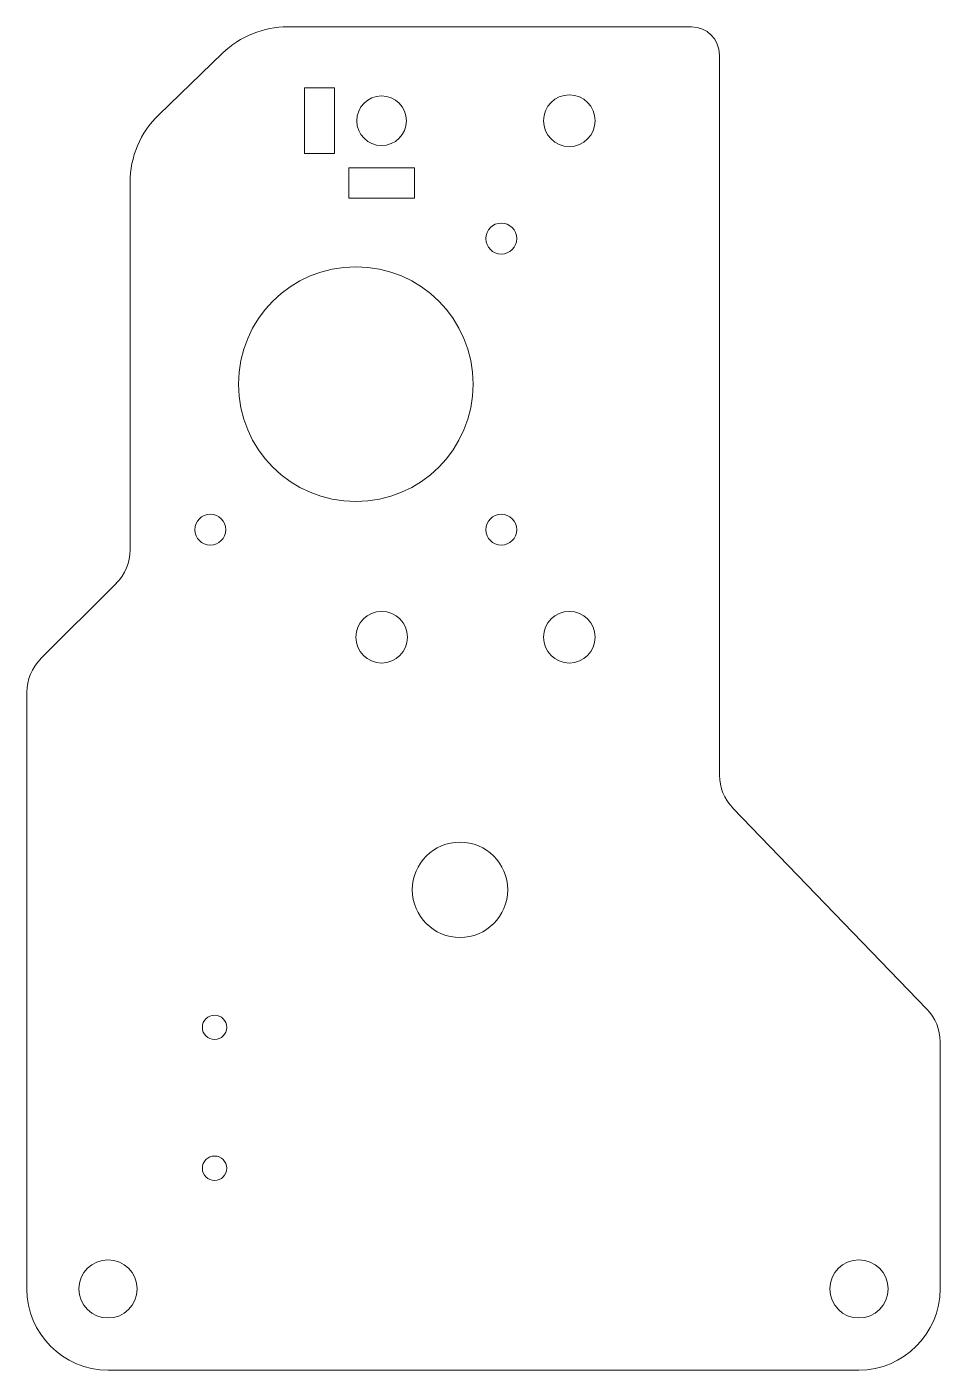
# Model space of a CAD drawing. Header units: millimetres. Extents: x 199 to 296, y -141 to 2.
import ezdxf

# ---------------------------------------------------------------- set-up
doc = ezdxf.new("R2010")
doc.units = ezdxf.units.MM

msp = doc.modelspace()

# ---------------------------------------------------------------- linework, layer by layer
at = {"color": 7, "linetype": 'Continuous', "lineweight": 15}
for p, q in [((269.64, 2.07), (226.64, 2.07)), ((219.7, -0.74), (212.9, -7.31)), ((272.64, -77.64), (272.64, -0.93)), ((231.61, -4.43), (228.41, -4.43)), ((228.41, -4.43), (228.41, -11.43)), ((231.61, -11.43), (231.61, -4.43)), ((228.41, -11.43), (231.61, -11.43)), ((240.14, -12.96), (233.14, -12.96)), ((233.14, -12.96), (233.14, -16.16)), ((240.14, -16.16), (240.14, -12.96)), ((209.84, -14.5), (209.84, -53.64)), ((233.14, -16.16), (240.14, -16.16)), ((208.38, -57.18), (200.31, -65.25)), ((198.84, -68.79), (198.84, -132.33)), ((294.74, -102.53), (274.05, -81.12)), ((296.14, -132.33), (296.14, -106.01)), ((207.49, -140.98), (287.49, -140.98))]:
    msp.add_line(p, q, dxfattribs=at)
for centre, radius in [((236.64, -7.93), 2.65), ((256.64, -7.93), 2.75), ((249.39, -20.48), 1.65), ((233.89, -35.98), 12.5), ((218.39, -51.48), 1.65), ((249.39, -51.48), 1.65), ((236.64, -62.93), 2.75), ((256.64, -62.93), 2.75), ((244.99, -89.83), 5.08), ((218.84, -104.48), 1.3), ((218.84, -119.48), 1.3), ((207.49, -132.33), 3.1), ((287.49, -132.33), 3.1)]:
    msp.add_circle(centre, radius, dxfattribs=at)
for centre, radius, start, end in [((226.64, -7.93), 10, 90, 134.0145), ((269.64, -0.93), 3, 0, 90), ((219.84, -14.5), 10, 134.0145, 180), ((204.84, -53.64), 5, 315, 0), ((203.84, -68.79), 5, 135, 180), ((277.64, -77.64), 5, 180, 224.0145), ((291.14, -106.01), 5, 0, 44.0145), ((207.49, -132.33), 8.65, 180, 270), ((287.49, -132.33), 8.65, 270, 0)]:
    msp.add_arc(centre, radius, start, end, dxfattribs=at)

doc.saveas('drawing.dxf')
